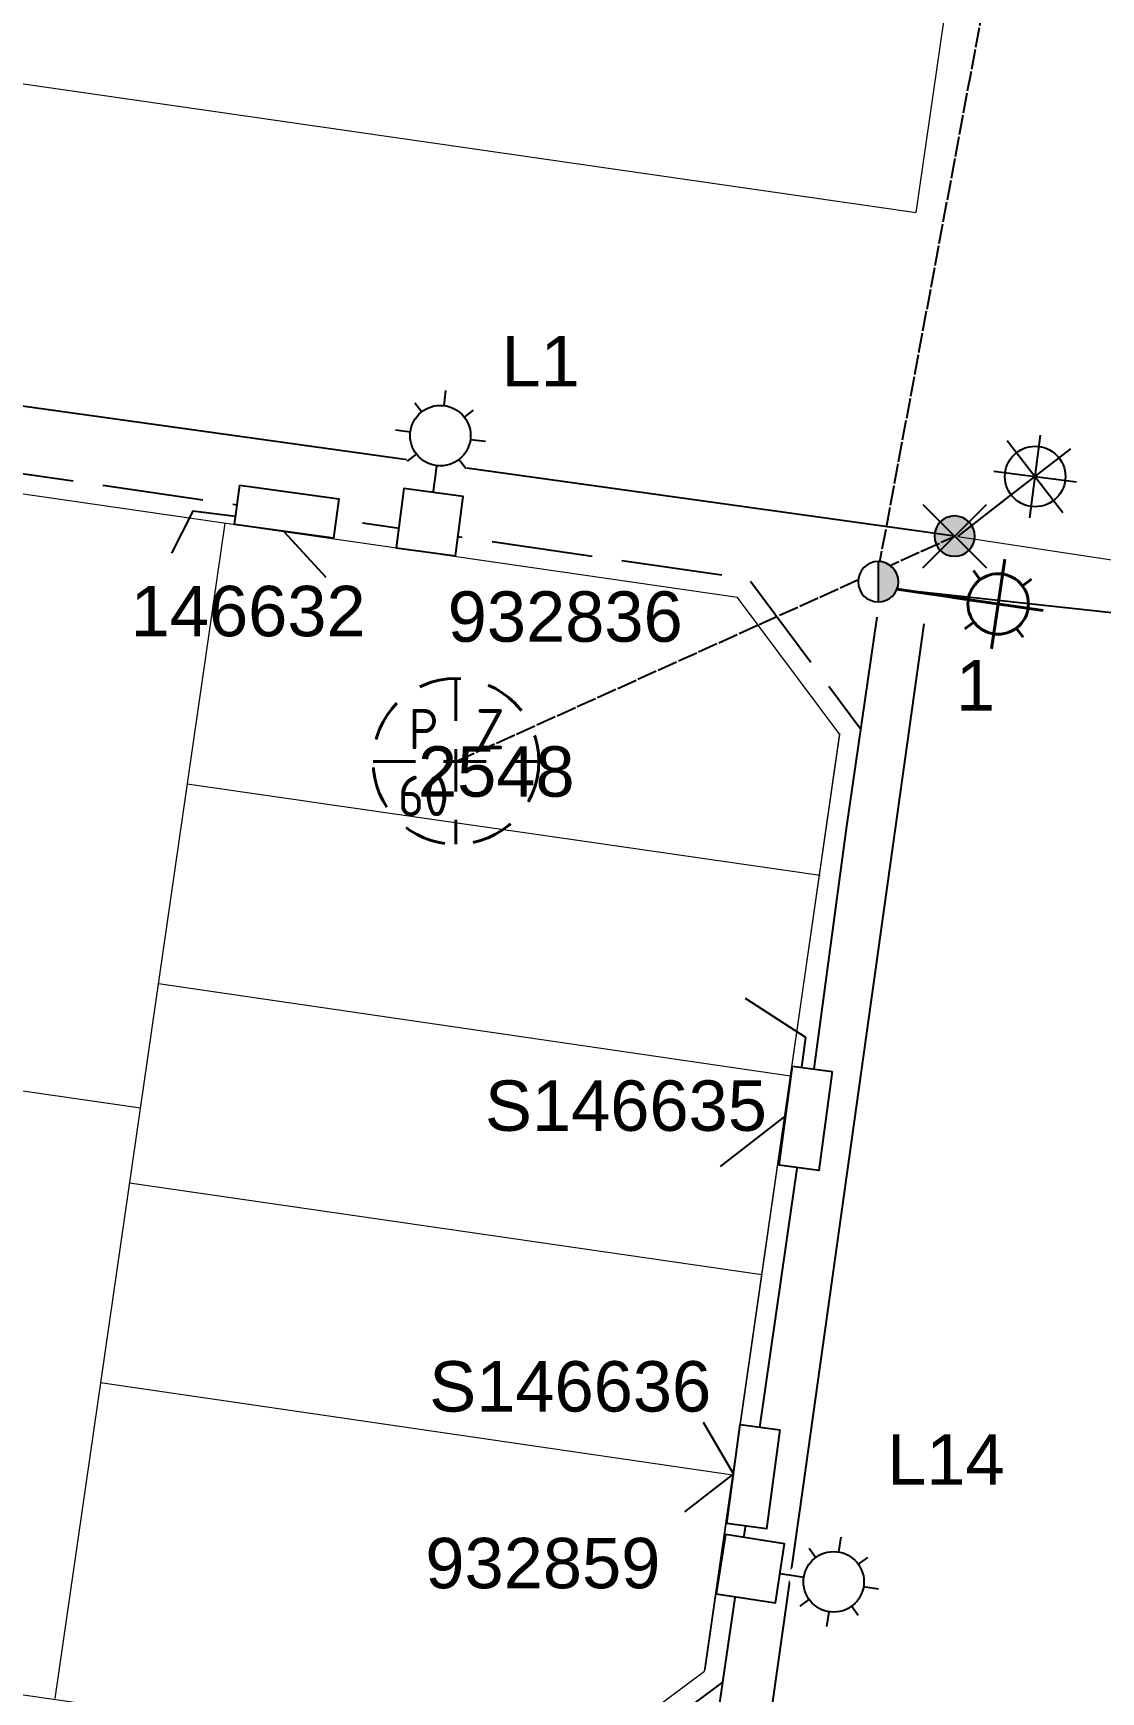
# Model space of a CAD drawing. Header units: metres. Extents: x 368 to 298975, y 411 to 6243625.
# Drawn here: x 297001.6 to 297054.5, y 6242170 to 6242252.2 of the extents above; entities that cross this region are included whole.
import ezdxf
from ezdxf.enums import TextEntityAlignment as Align

# ---------------------------------------------------------------- set-up
doc = ezdxf.new("R2010")
doc.units = ezdxf.units.M
for name, pattern in [('Cable Exist OH', [1, 1, 0]), ('Cable New OH', [6, 4, -2]), ('Dash', [5, 3, -2]), ('IE Trench LV', [6.5, 5, -1.5])]:
    doc.linetypes.add(name, pattern=pattern)
doc.layers.get('0').update_dxf_attribs({"color": 6})
doc.layers.add('Cadastre Developer_SP_NEW', color=2, linetype='Continuous', lineweight=5)
doc.layers.add('Cadastre Land Parcels_SP_EXT', color=250, linetype='Continuous', lineweight=5)
for name, color, linetype in [('Equip_LV_NEW', 2, 'Continuous'), ('Equip_SL_EXT', 7, 'Continuous'), ('Equip_SP_SL_EXT', 7, 'Continuous'), ('Equip_SP_SL_NEW', 2, 'Continuous'), ('Mains_LV_EXT', 7, 'Continuous'), ('Mains_SL_EXT', 7, 'Continuous'), ('OH_Details_SP_MISC', 7, 'Continuous'), ('Services_SP_NEW_UG', 2, 'Continuous'), ('SupportsOH_SP_TR_HV_LV_SL_NEW', 2, 'Continuous'), ('SupportsUG_SP_LV_EXT', 7, 'Continuous'), ('SupportsUG_SP_LV_SL_NEW', 2, 'Continuous'), ('Trench_SP_NEW', 2, 'Continuous')]:
    doc.layers.add(name, color=color, linetype=linetype)
doc.styles.add('iecARIAL', font='arial.ttf', dxfattribs={"height": 2})
doc.styles.add('IESYMBOL1', font='isocp.shx')
doc.styles.add('POLE_LABEL', font='arial.ttf')
doc.styles.add('SL_LABEL', font='arial.ttf')
doc.styles.add('SLCP_LABEL', font='arial.ttf', dxfattribs={"height": 3.5})
doc.styles.get("Standard").update_dxf_attribs({"font": 'arial.ttf'})
doc.linetypes.add('Cable New UG', pattern='A,7,-0.25,["x",Standard,S=2,R=0,X=0.2,Y=-0.8],-2.1', length=9.35)
doc.linetypes.add('Cable Rem', pattern='A,6.5,-0.001,["X",Standard,S=2.5,R=0,X=0,Y=-1.27],-0.001', length=6.502)
doc.linetypes.add('IE Trench HV', pattern='A,7,-0.2,["/",Standard,S=3,R=0,X=0.6,Y=-1.4],-2.5', length=9.7)

# ---------------------------------------------------------------- blocks, each defined once
blk = doc.blocks.new('SLCP_ZELL_EXT')
blk.add_wipeout([(-0.236, 7.5), (-0.706, 7.47), (-1.174, 7.411), (-1.637, 7.323), (-2.093, 7.206), (-2.542, 7.06), (-2.98, 6.887), (-3.407, 6.686), (-3.82, 6.459), (-4.218, 6.206), (-4.599, 5.929), (-4.962, 5.629), (-5.306, 5.306), (-5.629, 4.962), (-5.929, 4.599), (-6.206, 4.218), (-6.459, 3.82), (-6.686, 3.407), (-6.887, 2.98), (-7.06, 2.542), (-7.206, 2.093), (-7.323, 1.637), (-7.411, 1.174), (-7.47, 0.706), (-7.5, 0.236), (-7.5, -0.236), (-7.47, -0.706), (-7.411, -1.174), (-7.323, -1.637), (-7.206, -2.093), (-7.06, -2.542), (-6.887, -2.98), (-6.686, -3.407), (-6.459, -3.82), (-6.206, -4.218), (-5.929, -4.599), (-5.629, -4.962), (-5.306, -5.306), (-4.962, -5.629), (-4.599, -5.929), (-4.218, -6.206), (-3.82, -6.459), (-3.407, -6.686), (-2.98, -6.887), (-2.542, -7.06), (-2.093, -7.206), (-1.637, -7.323), (-1.174, -7.411), (-0.706, -7.47), (-0.236, -7.5), (0.236, -7.5), (0.706, -7.47), (1.174, -7.411), (1.637, -7.323), (2.093, -7.206), (2.542, -7.06), (2.98, -6.887), (3.407, -6.686), (3.82, -6.459), (4.218, -6.206), (4.599, -5.929), (4.962, -5.629), (5.306, -5.306), (5.629, -4.962), (5.929, -4.599), (6.206, -4.218), (6.459, -3.82), (6.686, -3.407), (6.887, -2.98), (7.06, -2.542), (7.206, -2.093), (7.323, -1.637), (7.411, -1.174), (7.47, -0.706), (7.5, -0.236), (7.5, 0.236), (7.47, 0.706), (7.411, 1.174), (7.323, 1.637), (7.206, 2.093), (7.06, 2.542), (6.887, 2.98), (6.686, 3.407), (6.459, 3.82), (6.206, 4.218), (5.929, 4.599), (5.629, 4.962), (5.306, 5.306), (4.962, 5.629), (4.599, 5.929), (4.218, 6.206), (3.82, 6.459), (3.407, 6.686), (2.98, 6.887), (2.542, 7.06), (2.093, 7.206), (1.637, 7.323), (1.174, 7.411), (0.706, 7.47), (0.236, 7.5)])
at = {"linetype": 'Dash', "lineweight": 40, "ltscale": 0.7}
for p, q in [((0, 4.109), (0, -4.109)), ((-4.109, 0), (4.109, 0))]:
    blk.add_line(p, q, dxfattribs=at)
blk.add_circle((0, 0), 4.109, dxfattribs=at)
at = {"lineweight": 40, "style": 'IESYMBOL1'}
for s, p in [('P', (-1.604, 0)), ('Z', (1.702, 0)), ('60', (-1.612, -3.312))]:
    blk.add_text(s, height=2, dxfattribs=at).set_placement(p, align=Align.BOTTOM_CENTER)
at = {"style": 'SLCP_LABEL'}
for tag, height, flags, p in [('ASSET_NUM', 2.5, 8, (2, 2)), ('STREET_CODE', 0.2, 9, (0, -0.2))]:
    blk.add_attdef(tag, text='', height=height, dxfattribs=dict(at, flags=flags)).set_placement(p, align=Align.MIDDLE_LEFT)
at = {"flags": 1}
blk.add_attdef('Z', (0, 0), '', height=0.2, dxfattribs=at)
at = {"flags": 9}
for tag, p in [('CONSTRUCTED_VOLTAGE', (0, -0.4)), ('CONTROL_TYPE', (0, -0.6)), ('NO_PHASES', (0, -0.8)), ('OPERATING_VOLTAGE', (0, -1)), ('ORIENTATION', (0, -1.2)), ('OWNED_BY', (0, -1.4)), ('USAGE', (0, -1.6)), ('STATE', (0, -2)), ('LOCATION', (0, -1.8)), ('NOTES', (0, -2.2))]:
    blk.add_attdef(tag, text='', height=0.2, dxfattribs=at).set_placement(p, align=Align.MIDDLE_LEFT)
blk = doc.blocks.new('*U56')
for tag, flags, p in [('SUBURB', 9, (1.5, 0.2)), ('STREETNAME', 9, (1.5, 0)), ('PARENT', 9, (1.5, 0.4)), ('Z', 1, (1.5, -0.6)), ('LOCATION', 9, (1.5, -0.2)), ('NOTES', 9, (1.5, -0.4))]:
    blk.add_attdef(tag, text='', height=0.2, dxfattribs=dict(flags=flags)).set_placement(p, align=Align.MIDDLE_LEFT)
blk.add_wipeout([(-2.475, 3), (2.475, 3), (2.475, 1.02), (-2.475, 1.02)])
at = {"lineweight": -3}
blk.add_lwpolyline([(-2.475, 3), (2.475, 3), (2.475, 1.02), (-2.475, 1.02)], close=True, dxfattribs=at)
for tag, height, flags, p in [('ASSET_NUM', 2.5, 8, (2, 4)), ('STREET_CODE', 0.2, 9, (1.5, 2)), ('OWNED_BY', 0.2, 9, (1.5, 1.8)), ('OPERATED_BY', 0.2, 9, (1.5, 1.6)), ('STATE', 0.2, 9, (1.5, 1.2)), ('SUPPORT_TYPE', 0.2, 9, (1.5, 1)), ('USAGE', 0.2, 9, (1.5, 0.8)), ('MAINTAINED_BY', 0.2, 9, (1.5, 1.4)), ('LEGEND', 0.2, 9, (1.5, 0.6))]:
    blk.add_attdef(tag, text='', height=height, dxfattribs=dict(flags=flags)).set_placement(p, align=Align.MIDDLE_LEFT)
blk = doc.blocks.new('POLE_REPLACE_NEW')
for tag, height, flags, p in [('ASSET_NUM', 2.5, 8, (2, 2)), ('STREET_CODE', 0.2, 9, (1.5, 0)), ('OWNED_BY', 0.2, 9, (1.5, -0.2)), ('SPECIAL_USE', 0.2, 9, (1.5, -0.6)), ('STATE', 0.2, 9, (1.5, -0.8)), ('PARENT', 0.2, 9, (1.5, -0.4)), ('cLV', 0.2, 9, (1.5, -1.2)), ('hDepth', 0.2, 9, (1.5, -1.4)), ('hDia', 0.2, 9, (1.5, -1.6)), ('USAGE', 0.2, 9, (1.5, -1)), ('cHV', 0.2, 9, (1.5, -1.8)), ('LBRACKET', 0.2, 9, (1.5, -2)), ('LExisting', 0.2, 9, (1.5, -2.2)), ('LANTNUMBER', 0.2, 9, (1.5, -2.4)), ('cLinedev', 0.2, 9, (1.5, -3.2)), ('pExisting', 0.2, 9, (1.5, -3.4)), ('LOther', 0.2, 9, (1.5, -2.6)), ('LRemove', 0.2, 9, (1.5, -2.8)), ('LEGEND', 0.2, 9, (1.5, -3)), ('pFooting', 0.2, 9, (1.5, -4)), ('pNew', 0.2, 9, (1.5, -4.2)), ('PFNUMBER', 0.2, 9, (1.5, -3.6)), ('NEWPFNUMBER', 0.2, 9, (1.5, -3.8)), ('pNumber', 0.2, 9, (1.5, -4.4)), ('pRelocate', 0.2, 9, (1.5, -4.6)), ('pRemove', 0.2, 9, (1.5, -4.8)), ('pReplace', 0.2, 9, (1.5, -5)), ('cspan', 0.2, 9, (1.5, -5.6)), ('SUBURB', 0.2, 9, (1.5, -5.8)), ('pStay', 0.2, 9, (1.5, -5.2)), ('pType', 0.2, 9, (1.5, -5.4)), ('STREETNAME', 0.2, 9, (1.5, -6)), ('OPERATED_BY', 0.2, 9, (1.5, -6.6)), ('LOCATION', 0.2, 9, (1.5, -6.2)), ('NOTES', 0.2, 9, (1.5, -6.4)), ('Z', 0.2, 1, (1.5, -7)), ('MAINTAINED_BY', 0.2, 9, (1.5, -6.8))]:
    blk.add_attdef(tag, text='', height=height, dxfattribs=dict(flags=flags)).set_placement(p, align=Align.MIDDLE_LEFT)
at = {"style": 'POLE_LABEL', "flags": 9}
blk.add_attdef('STRUCTURE_PLANT_NUMBER', text='', height=0.2, dxfattribs=at).set_placement((1.5, 0.242), align=Align.MIDDLE_LEFT)
blk.add_wipeout([(0, 1), (-0.125, 0.992), (-0.249, 0.969), (-0.368, 0.93), (-0.482, 0.876), (-0.588, 0.809), (-0.685, 0.729), (-0.771, 0.637), (-0.844, 0.536), (-0.905, 0.426), (-0.951, 0.309), (-0.982, 0.187), (-0.998, 0.063), (-0.998, -0.063), (-0.982, -0.187), (-0.951, -0.309), (-0.905, -0.426), (-0.844, -0.536), (-0.771, -0.637), (-0.685, -0.729), (-0.588, -0.809), (-0.482, -0.876), (-0.368, -0.93), (-0.249, -0.969), (-0.125, -0.992), (0, -1), (0.125, -0.992), (0.249, -0.969), (0.368, -0.93), (0.482, -0.876), (0.588, -0.809), (0.685, -0.729), (0.771, -0.637), (0.844, -0.536), (0.905, -0.426), (0.951, -0.309), (0.982, -0.187), (0.998, -0.063), (0.998, 0.063), (0.982, 0.187), (0.951, 0.309), (0.905, 0.426), (0.844, 0.536), (0.771, 0.637), (0.685, 0.729), (0.588, 0.809), (0.482, 0.876), (0.368, 0.93), (0.249, 0.969), (0.125, 0.992)])
h = blk.add_hatch(color=256)
edge = h.paths.add_edge_path()
edge.add_arc((0, 0), 1, 270, 450)
edge.add_line((0, 1), (0, -1))
blk.add_lwpolyline([(0, 1), (0, -1)])
at = {"lineweight": -3}
blk.add_arc((0, 0), 1, 90, 270, dxfattribs=at)
blk.add_arc((0, 0), 1, 270, 90)
blk = doc.blocks.new('POLE_DEL')
h = blk.add_hatch(color=256)
edge = h.paths.add_edge_path()
edge.add_arc((0, 0), 1, 180, 360)
edge.add_arc((0, 0), 1, 0, 180)
for p, q in [((-1.575, 1.575), (1.575, -1.575)), ((-1.575, -1.575), (1.575, 1.575))]:
    blk.add_line(p, q)
blk.add_lwpolyline([(-1, 0, 1), (1, 0, 1)], format="xyb", close=True)
for tag, height, flags, p in [('pNumber', 2.5, 8, (0, 2.067)), ('OWNED_BY', 0.2, 9, (0, -0.4)), ('SPECIAL_USE', 0.2, 9, (0, -0.6)), ('STATE', 0.2, 9, (0, -0.8)), ('cLV', 0.2, 9, (0, -1.2)), ('hDepth', 0.2, 9, (0, -1.4)), ('hDia', 0.2, 9, (0, -1.6)), ('USAGE', 0.2, 9, (0, -1)), ('cHV', 0.2, 9, (0, -1.8)), ('LBRACKET', 0.2, 9, (0, -2)), ('LExisting', 0.2, 9, (0, -2.2)), ('LANTNUMBER', 0.2, 9, (0, -2.4)), ('cLinedev', 0.2, 9, (0, -3.2)), ('pExisting', 0.2, 9, (0, -3.4)), ('LOther', 0.2, 9, (0, -2.6)), ('LRemove', 0.2, 9, (0, -2.8)), ('LEGEND', 0.2, 9, (0, -3)), ('pFooting', 0.2, 9, (0, -4)), ('pNew', 0.2, 9, (0, -4.2)), ('PFNUMBER', 0.2, 9, (0, -3.6)), ('NEWPFNUMBER', 0.2, 9, (0, -3.8)), ('pRelocate', 0.2, 9, (0, -4.6)), ('pRemove', 0.2, 9, (0, -4.8)), ('pReplace', 0.2, 9, (0, -5)), ('cspan', 0.2, 9, (0, -5.6)), ('SUBURB', 0.2, 9, (0, -5.8)), ('pStay', 0.2, 9, (0, -5.2)), ('pType', 0.2, 9, (0, -5.4)), ('STREETNAME', 0.2, 9, (0, -6)), ('LOCATION', 0.2, 9, (0, -6.2)), ('NOTES', 0.2, 9, (0, -6.4))]:
    blk.add_attdef(tag, text='', height=height, dxfattribs=dict(flags=flags)).set_placement(p, align=Align.MIDDLE_LEFT)
at = {"flags": 1}
blk.add_attdef('Z', (0, 0), '', height=0.2, dxfattribs=at)
at = {"style": 'POLE_LABEL', "flags": 9}
blk.add_attdef('STREET_CODE', text='', height=0.2, dxfattribs=at).set_placement((0, -0.2), align=Align.MIDDLE_LEFT)
blk = doc.blocks.new('*U61')
blk.add_line((0, 0), (0, 0))
for tag, flags, p in [('STREET_CODE', 9, (1.5, 0)), ('CONSTRUCTED_VOLTAGE', 9, (1.5, -0.2)), ('CONTROL_TYPE', 9, (1.5, -0.4)), ('LANTERN_PURPOSE', 9, (1.5, -0.6)), ('LANTERN_TYPE', 9, (1.5, -0.8)), ('OPERATING_VOLTAGE', 9, (1.5, -1.2)), ('ORIENTATION', 9, (1.5, -1.4)), ('OWNED_BY', 9, (1.5, -1.6)), ('NO_PHASES', 9, (1.5, -1)), ('OPERATED_BY', 9, (1.5, -1.8)), ('STATE', 9, (1.5, -2.2)), ('USAGE', 9, (1.5, -2.4)), ('MAINTAINED_BY', 9, (1.5, -2)), ('CEXIST', 9, (1.5, -2.6)), ('CNEW', 9, (1.5, -2.8)), ('CNUMBER', 9, (1.5, -3)), ('CREMOVE', 9, (1.5, -3.2)), ('CREPLACE', 9, (1.5, -3.4)), ('LKINGHEIGHT', 9, (1.5, -3.6)), ('LBRACKET', 9, (1.5, -3.8)), ('LBRACKETVOCAB', 9, (1.5, -4)), ('LCATEGORY', 9, (1.5, -4.2)), ('LCHARGE1', 9, (1.5, -4.4)), ('LCHARGE1PERCENT', 9, (1.5, -4.6)), ('LCHARGE2', 9, (1.5, -4.8)), ('LCHARGE2PERCENT', 9, (1.5, -5)), ('LCHARGE3', 9, (1.5, -5.2)), ('LCHARGE3PERCENT', 9, (1.5, -5.4)), ('LEXIST', 9, (1.5, -5.6)), ('LLAMP', 9, (1.5, -5.8)), ('LLAMPVOCAB', 9, (1.5, -6)), ('LMAST', 9, (1.5, -6.2)), ('LMASTVOCAB', 9, (1.5, -6.4)), ('LNEW', 9, (1.5, -6.6)), ('LANTNUMBER', 9, (1.5, -6.8)), ('LNUMBER', 9, (1.5, -7)), ('LOUTREACH', 9, (1.5, -7.2)), ('LOUTREACHVOCAB', 9, (1.5, -7.4)), ('LRATECODE', 9, (1.5, -7.6)), ('LREMOVE', 9, (1.5, -7.8)), ('LREPLACE', 9, (1.5, -8)), ('LTYPE', 9, (1.5, -8.2)), ('SUBURB', 9, (1.5, -8.8)), ('STREETNAME', 9, (1.5, -9)), ('LTYPEVOCAB', 9, (1.5, -8.4)), ('LEGEND', 9, (1.5, -8.6)), ('Z', 1, (1.5, -9.6)), ('LOCATION', 9, (1.5, -9.2)), ('NOTES', 9, (1.5, -9.4))]:
    blk.add_attdef(tag, text='', height=0.2, dxfattribs=dict(flags=flags)).set_placement(p, align=Align.MIDDLE_LEFT)
blk.add_wipeout([(5.613, 4.352), (5.881, 2.714), (5.213, 1.195), (3.576, 0.927), (1.975, 1.531), (1.789, 3.232), (2.456, 4.752), (4.094, 5.019)])
for p, q in [((3.576, 0.927), (4.094, 5.019)), ((2.056, 1.595), (5.613, 4.352)), ((2.456, 4.752), (5.213, 1.195)), ((1.789, 3.232), (5.881, 2.714)), ((0, 0), (2.652, 2.056))]:
    blk.add_line(p, q)
blk.add_circle((3.835, 2.973), 1.5)
at = {"flags": 8}
blk.add_attdef('ASSET_NUM', text='', height=2.5, dxfattribs=at).set_placement((2, 2), align=Align.MIDDLE_LEFT)
blk = doc.blocks.new('*U71')
at = {"lineweight": 40}
for p, q in [((3.789, 0.92), (4.125, 0.469)), ((5.346, 1.492), (4.695, -2.96)), ((0, 0), (3.54, -0.518)), ((6.675, 0.498), (6.224, 0.162)), ((2.794, -0.408), (7.247, -1.06)), ((3.366, -1.966), (3.818, -1.63)), ((6.253, -2.388), (5.917, -1.937))]:
    blk.add_line(p, q, dxfattribs=at)
blk.add_circle((5.021, -0.734), 1.5, dxfattribs=at)
at = {"style": 'iecARIAL', "flags": 8}
blk.add_attdef('ASSET_NUM', (1.5, 1.5), '', height=2.5, dxfattribs=at)
for tag, p, height, flags in [('CONSTRUCTED_VOLTAGE', (0.981, -0.653), 0.2, 9), ('CONTROL_TYPE', (0.981, -0.853), 0.2, 9), ('LNUMBER', (2.181, -3.253), 2.5, 8), ('OPERATING_VOLTAGE', (0.981, -1.653), 0.2, 9), ('LANTERN_PURPOSE', (0.981, -1.053), 0.2, 9), ('LANTERN_TYPE', (0.981, -1.253), 0.2, 9), ('NO_PHASES', (0.981, -1.453), 0.2, 9), ('ORIENTATION', (0.981, -1.853), 0.2, 9), ('OWNED_BY', (0.981, -2.053), 0.2, 9), ('STATE', (0.981, -2.253), 0.2, 9), ('CEXIST', (0.981, -2.653), 0.2, 9), ('USAGE', (0.981, -2.453), 0.2, 9), ('CNEW', (0.981, -2.853), 0.2, 9), ('CNUMBER', (0.981, -3.053), 0.2, 9), ('CREMOVE', (0.981, -3.253), 0.2, 9), ('CREPLACE', (0.981, -3.453), 0.2, 9), ('LKINGHEIGHT', (0.981, -3.653), 0.2, 9), ('LBRACKET', (0.981, -3.853), 0.2, 9), ('LBRACKETVOCAB', (0.981, -4.053), 0.2, 9), ('LCATEGORY', (0.981, -4.253), 0.2, 9), ('LCHARGE1', (0.981, -4.453), 0.2, 9), ('LCHARGE1PERCENT', (0.981, -4.653), 0.2, 9), ('LCHARGE2', (0.981, -4.853), 0.2, 9), ('LCHARGE2PERCENT', (0.981, -5.053), 0.2, 9), ('LCHARGE3', (0.981, -5.253), 0.2, 9), ('LCHARGE3PERCENT', (0.981, -5.453), 0.2, 9), ('LEXIST', (0.981, -5.653), 0.2, 9), ('LLAMP', (0.981, -5.853), 0.2, 9), ('LLAMPVOCAB', (0.981, -6.053), 0.2, 9), ('LMAST', (0.981, -6.253), 0.2, 9), ('LMASTVOCAB', (0.981, -6.453), 0.2, 9), ('LNEW', (0.981, -6.653), 0.2, 9), ('LANTNUMBER', (0.981, -6.853), 0.2, 9), ('LOUTREACH', (0.981, -7.253), 0.2, 9), ('LOUTREACHVOCAB', (0.981, -7.453), 0.2, 9), ('LRATECODE', (0.981, -7.653), 0.2, 9), ('LREMOVE', (0.981, -7.853), 0.2, 9), ('LREPLACE', (0.981, -8.053), 0.2, 9), ('LTYPE', (0.981, -8.253), 0.2, 9), ('LTYPEVOCAB', (0.981, -8.453), 0.2, 9), ('LEGEND', (0.981, -8.653), 0.2, 9), ('LOCATION', (0.981, -8.853), 0.2, 9), ('NOTES', (0.981, -9.053), 0.2, 9), ('STREETNAME', (0.981, -9.253), 0.2, 9), ('SUBURB', (0.981, -9.453), 0.2, 1)]:
    blk.add_attdef(tag, p, '', height=height, dxfattribs=dict(flags=flags))
blk = doc.blocks.new('COLUMN_NEW')
for tag, height, flags, p in [('ASSET_NUM', 2.5, 8, (2, 2)), ('STREETNAME', 0.2, 9, (1.5, -2)), ('LOCATION', 0.2, 9, (1.5, -2.2)), ('NOTES', 0.2, 9, (1.5, -2.4)), ('Z', 0.2, 1, (1.5, -2.8)), ('LABEL_ALIGNMENT', 0.2, 9, (1.5, -2.6))]:
    blk.add_attdef(tag, text='', height=height, dxfattribs=dict(flags=flags)).set_placement(p, align=Align.MIDDLE_LEFT)
blk.add_wipeout([(-1.485, -1.485), (1.485, -1.485), (1.485, 1.485), (-1.485, 1.485)])
at = {"lineweight": -3}
blk.add_lwpolyline([(-1.485, -1.485), (1.485, -1.485), (1.485, 1.485), (-1.485, 1.485)], close=True, dxfattribs=at)
at = {"style": 'POLE_LABEL', "flags": 9}
blk.add_attdef('STRUCTURE_PLANT_NUMBER', text='', height=0.2, dxfattribs=at).set_placement((1.5, 0.242), align=Align.MIDDLE_LEFT)
at = {"flags": 9}
for tag, p in [('STREET_CODE', (1.5, 0)), ('OWNED_BY', (1.5, -0.4)), ('OPERATED_BY', (1.5, -0.6)), ('COLUMN_TYPE', (1.5, -0.2)), ('MAINTAINED_BY', (1.5, -0.8)), ('STATE', (1.5, -1)), ('USAGE', (1.5, -1.2)), ('LEGEND', (1.5, -1.4)), ('PARENT', (1.5, -1.6)), ('SUBURB', (1.5, -1.8))]:
    blk.add_attdef(tag, text='', height=0.2, dxfattribs=at).set_placement(p, align=Align.MIDDLE_LEFT)
blk = doc.blocks.new('*U84')
blk.add_line((0, 0), (0, 0))
for tag, p, flags in [('Z', (0, 0), 1), ('OPERATED_BY', (0, -9.607), 9)]:
    blk.add_attdef(tag, p, '', height=0.2, dxfattribs=dict(flags=flags))
at = {"style": 'SL_LABEL', "flags": 9}
blk.add_attdef('STREET_CODE', text='', height=0.2, dxfattribs=at).set_placement((0, -0.2), align=Align.MIDDLE_LEFT)
for tag, height, flags, p in [('CONSTRUCTED_VOLTAGE', 0.2, 9, (0, -0.4)), ('CONTROL_TYPE', 0.2, 9, (0, -0.6)), ('LANTERN_PURPOSE', 0.2, 9, (0, -0.8)), ('OPERATING_VOLTAGE', 0.2, 9, (0, -1.4)), ('ORIENTATION', 0.2, 9, (0, -1.6)), ('LANTERN_TYPE', 0.2, 9, (0, -1)), ('NO_PHASES', 0.2, 9, (0, -1.2)), ('LNUMBER', 2.5, 8, (1.2, -2.8)), ('OWNED_BY', 0.2, 9, (0, -1.8)), ('STATE', 0.2, 9, (0, -2)), ('CEXIST', 0.2, 9, (0, -2.4)), ('USAGE', 0.2, 9, (0, -2.2)), ('CNEW', 0.2, 9, (0, -2.6)), ('CNUMBER', 0.2, 9, (0, -2.8)), ('CREMOVE', 0.2, 9, (0, -3)), ('CREPLACE', 0.2, 9, (0, -3.2)), ('LKINGHEIGHT', 0.2, 9, (0, -3.4)), ('LBRACKET', 0.2, 9, (0, -3.6)), ('LBRACKETVOCAB', 0.2, 9, (0, -3.8)), ('LCATEGORY', 0.2, 9, (0, -4)), ('LCHARGE1', 0.2, 9, (0, -4.2)), ('LCHARGE1PERCENT', 0.2, 9, (0, -4.4)), ('LCHARGE2', 0.2, 9, (0, -4.6)), ('LCHARGE2PERCENT', 0.2, 9, (0, -4.8)), ('LCHARGE3', 0.2, 9, (0, -5)), ('LCHARGE3PERCENT', 0.2, 9, (0, -5.2)), ('LEXIST', 0.2, 9, (0, -5.4)), ('LLAMP', 0.2, 9, (0, -5.6)), ('LLAMPVOCAB', 0.2, 9, (0, -5.8)), ('LMAST', 0.2, 9, (0, -6)), ('LMASTVOCAB', 0.2, 9, (0, -6.2)), ('LNEW', 0.2, 9, (0, -6.4)), ('LANTNUMBER', 0.2, 9, (0, -6.6)), ('LOUTREACH', 0.2, 9, (0, -7)), ('LOUTREACHVOCAB', 0.2, 9, (0, -7.2)), ('LRATECODE', 0.2, 9, (0, -7.4)), ('LREMOVE', 0.2, 9, (0, -7.6)), ('LREPLACE', 0.2, 9, (0, -7.8)), ('LTYPE', 0.2, 9, (0, -8)), ('LTYPEVOCAB', 0.2, 9, (0, -8.2)), ('SUBURB', 0.2, 9, (0, -8.6)), ('STREETNAME', 0.2, 9, (0, -8.8)), ('LEGEND', 0.2, 9, (0, -8.4)), ('LOCATION', 0.2, 9, (0, -9)), ('NOTES', 0.2, 9, (0, -9.2)), ('MAINTAINED_BY', 0.2, 9, (0, -9.863))]:
    blk.add_attdef(tag, text='', height=height, dxfattribs=dict(flags=flags)).set_placement(p, align=Align.MIDDLE_LEFT)
blk.add_wipeout([(0.811, 6.522), (2.161, 5.556), (2.766, 4.011), (1.801, 2.662), (0.243, 1.954), (-1.094, 3.022), (-1.699, 4.567), (-0.734, 5.916)])
for p, q in [((-0.734, 5.916), (-0.388, 5.473)), ((0.719, 5.778), (0.811, 6.522)), ((2.161, 5.556), (1.717, 5.211)), ((-1.699, 4.567), (-0.955, 4.474)), ((-1.094, 3.022), (-0.65, 3.367)), ((2.022, 4.104), (2.766, 4.011)), ((0, 0), (0.349, 2.804)), ((1.801, 2.662), (1.455, 3.106))]:
    blk.add_line(p, q)
blk.add_circle((0.533, 4.289), 1.5)
at = {"style": 'SL_LABEL', "flags": 8}
blk.add_attdef('ASSET_NUM', text='', height=2.5, dxfattribs=at).set_placement((2, 2), align=Align.MIDDLE_LEFT)
blk = doc.blocks.new('*U85')
at = {"flags": 9}
for tag, p in [('CREPLACE', (0, -3.2)), ('LKINGHEIGHT', (0, -3.4)), ('LBRACKET', (0, -3.6)), ('LBRACKETVOCAB', (0, -3.8)), ('LCATEGORY', (0, -4)), ('LCHARGE1', (0, -4.2)), ('LCHARGE1PERCENT', (0, -4.4)), ('LCHARGE2', (0, -4.6)), ('LCHARGE2PERCENT', (0, -4.8)), ('LCHARGE3', (0, -5)), ('LCHARGE3PERCENT', (0, -5.2)), ('LEXIST', (0, -5.4)), ('LLAMP', (0, -5.6)), ('LLAMPVOCAB', (0, -5.8)), ('LMAST', (0, -6)), ('LMASTVOCAB', (0, -6.2)), ('LNEW', (0, -6.4)), ('LANTNUMBER', (0, -6.6)), ('LOUTREACH', (0, -7)), ('LOUTREACHVOCAB', (0, -7.2)), ('LRATECODE', (0, -7.4)), ('LREMOVE', (0, -7.6)), ('LREPLACE', (0, -7.8)), ('LTYPE', (0, -8)), ('LTYPEVOCAB', (0, -8.2)), ('SUBURB', (0, -8.6)), ('STREETNAME', (0, -8.8)), ('LEGEND', (0, -8.4)), ('LOCATION', (0, -9)), ('NOTES', (0, -9.2)), ('MAINTAINED_BY', (0, -9.863))]:
    blk.add_attdef(tag, text='', height=0.2, dxfattribs=at).set_placement(p, align=Align.MIDDLE_LEFT)
blk.add_attdef('OPERATED_BY', (0, -9.607), '', height=0.2, dxfattribs=at)
blk.add_wipeout([(4.883, -0.772), (3.874, -2.089), (2.31, -2.643), (0.993, -1.633), (0.337, -0.053), (1.448, 1.248), (3.013, 1.802), (4.329, 0.792)])
for p, q in [((3.013, 1.802), (2.895, 1.061)), ((1.448, 1.248), (1.779, 0.793)), ((0, 0), (1.183, -0.187)), ((0, 0), (0, 0)), ((4.329, 0.792), (3.874, 0.461)), ((4.143, -0.655), (4.883, -0.772)), ((0.993, -1.633), (1.448, -1.303)), ((3.874, -2.089), (3.543, -1.634)), ((2.427, -1.902), (2.31, -2.643))]:
    blk.add_line(p, q)
blk.add_circle((2.661, -0.421), 1.5)
at = {"style": 'SL_LABEL'}
for tag, height, flags, p in [('ASSET_NUM', 2.5, 8, (2, 2)), ('STREET_CODE', 0.2, 9, (0, -0.2))]:
    blk.add_attdef(tag, text='', height=height, dxfattribs=dict(at, flags=flags)).set_placement(p, align=Align.MIDDLE_LEFT)
at = {"flags": 1}
blk.add_attdef('Z', (0, 0), '', height=0.2, dxfattribs=at)
for tag, height, flags, p in [('CONSTRUCTED_VOLTAGE', 0.2, 9, (0, -0.4)), ('CONTROL_TYPE', 0.2, 9, (0, -0.6)), ('LANTERN_PURPOSE', 0.2, 9, (0, -0.8)), ('OPERATING_VOLTAGE', 0.2, 9, (0, -1.4)), ('ORIENTATION', 0.2, 9, (0, -1.6)), ('LANTERN_TYPE', 0.2, 9, (0, -1)), ('NO_PHASES', 0.2, 9, (0, -1.2)), ('LNUMBER', 2.5, 8, (1.2, -2.8)), ('OWNED_BY', 0.2, 9, (0, -1.8)), ('STATE', 0.2, 9, (0, -2)), ('CEXIST', 0.2, 9, (0, -2.4)), ('USAGE', 0.2, 9, (0, -2.2)), ('CNEW', 0.2, 9, (0, -2.6)), ('CNUMBER', 0.2, 9, (0, -2.8)), ('CREMOVE', 0.2, 9, (0, -3))]:
    blk.add_attdef(tag, text='', height=height, dxfattribs=dict(flags=flags)).set_placement(p, align=Align.MIDDLE_LEFT)

msp = doc.modelspace()

# ---------------------------------------------------------------- linework, layer by layer
at = {"layer": 'Cadastre Developer_SP_NEW', "color": 2}
for p, q in [((296944.375, 6242207.971, -69.478), (297006.898, 6242198.925, -69.478)), ((297006.36, 6242195.207, -69.478), (297037.707, 6242190.672, -69.478))]:
    msp.add_line(p, q, dxfattribs=at)
at = {"layer": 'Cadastre Land Parcels_SP_EXT', "linetype": 'Continuous'}
msp.add_lwpolyline([(297066.986, 6242392.59), (296987.384, 6242404.064), (296965.764, 6242254.814), (297045.366, 6242243.316), (297066.986, 6242392.59)], close=True, dxfattribs=at)
msp.add_lwpolyline([(297034.904, 6242171.042), (297041.581, 6242217.506), (297041.581, 6242217.506)], dxfattribs=at)
at = {"layer": 'Mains_LV_EXT', "linetype": 'Cable Exist OH'}
msp.add_lwpolyline([(297043.485, 6242225.561), (297058.475, 6242306.019)], dxfattribs=at)
at = {"layer": 'OH_Details_SP_MISC', "color": 2, "linetype": 'Cable Rem', "flags": 128}
msp.add_lwpolyline([(297047.27, 6242227.275), (296963.449, 6242238.958), (296882.75, 6242250.617)], dxfattribs=at)
at = {"layer": 'Services_SP_NEW_UG', "color": 2, "elevation": -69.478, "flags": 128}
for points in [[(297038.905, 6242198.548), (297035.649, 6242196.028)], [(297036.313, 6242180.778), (297034.82, 6242183.334)], [(297036.313, 6242180.778), (297033.883, 6242178.898)]]:
    msp.add_lwpolyline(points, dxfattribs=at)
at = {"layer": 'Trench_SP_NEW', "linetype": 'IE Trench HV', "elevation": -69.478, "flags": 128}
for points in [[(297040.305, 6242200.856), (297041.913, 6242212.782)], [(297035.785, 6242170.452), (297037.259, 6242180.638)], [(296992.124, 6242170.118), (297028.328, 6242164.88), (297035.785, 6242170.452)], [(297030.939, 6242136.875), (297035.785, 6242170.452)]]:
    msp.add_lwpolyline(points, dxfattribs=at)

# ---------------------------------------------------------------- block references
at = {"layer": 'Equip_SL_EXT'}
ref = msp.add_blockref('SLCP_ZELL_EXT', (297022.546, 6242216.106), dxfattribs=at)
ref.add_attrib('ASSET_NUM', '2548', dxfattribs={"layer": '0', "height": 2.5, "style": 'SLCP_LABEL'}).set_placement((297024.546, 6242216.856), align=Align.TOP_CENTER)

# ---------------------------------------------------------------- next in the draw order: linework, layer by layer
at = {"layer": 'Cadastre Developer_SP_NEW', "color": 2}
msp.add_line((297009.223, 6242214.991, -69.478), (297040.611, 6242210.46, -69.478), dxfattribs=at)
at = {"layer": 'Mains_SL_EXT', "linetype": 'Cable Exist OH'}
msp.add_lwpolyline([(297022.546, 6242216.106), (297047.277, 6242227.274)], dxfattribs=at)

# ---------------------------------------------------------------- next in the draw order: block references
at = {"layer": 'SupportsOH_SP_TR_HV_LV_SL_NEW', "linetype": 'IE Trench HV'}
ref = msp.add_blockref('POLE_REPLACE_NEW', (297043.485, 6242225.015), dxfattribs=at)
ref.add_attrib('pNumber', '1', dxfattribs={"height": 2.5}).set_placement((297047.331, 6242219.878, 3.467), align=Align.MIDDLE_LEFT)

# ---------------------------------------------------------------- next in the draw order: linework, layer by layer
at = {"layer": 'OH_Details_SP_MISC', "color": 7, "linetype": 'Continuous', "elevation": -3.467, "flags": 128}
msp.add_lwpolyline([(297044.414, 6242224.647), (297116.12, 6242216.858)], dxfattribs=at)
at = {"layer": 'OH_Details_SP_MISC', "color": 2, "linetype": 'Cable Rem', "flags": 128}
msp.add_lwpolyline([(297028.529, 6242102.336), (297033.545, 6242136.211), (297039.776, 6242180.227), (297045.763, 6242222.922)], dxfattribs=at)
at = {"layer": 'Trench_SP_NEW', "linetype": 'IE Trench LV', "elevation": -69.478, "flags": 128}
msp.add_lwpolyline([(296953.58, 6242237.239), (297037.049, 6242225.169), (297042.622, 6242217.712)], dxfattribs=at)
at = {"layer": 'Trench_SP_NEW', "linetype": 'IE Trench HV', "elevation": -69.478, "flags": 128}
msp.add_lwpolyline([(297041.913, 6242212.782), (297043.433, 6242223.263)], dxfattribs=at)

# ---------------------------------------------------------------- next in the draw order: block references
at = {"layer": 'Equip_SP_SL_EXT', "linetype": 'Cable Rem', "lineweight": 0}
msp.add_blockref('*U71', (297044.412, 6242224.647), dxfattribs=at)
at = {"layer": 'SupportsUG_SP_LV_EXT'}
msp.add_blockref('POLE_DEL', (297047.27, 6242227.275), dxfattribs=at)

# ---------------------------------------------------------------- next in the draw order: block references
at = {"layer": 'Equip_LV_NEW'}
ref = msp.add_blockref('*U56', (297013.876, 6242226.5, -69.478), dxfattribs=dict(at, rotation=352.1312670929463))
ref.add_attrib('ASSET_NUM', '146632', dxfattribs={"layer": '0', "height": 2.5}).set_placement((297006.416, 6242223.562, -69.478), align=Align.MIDDLE_LEFT)
ref = msp.add_blockref('*U56', (297035.302, 6242180.911, -69.478), dxfattribs=dict(at, rotation=262.3224252431945))
ref.add_attrib('ASSET_NUM', 'S146636', dxfattribs={"layer": '0', "height": 2.5}).set_placement((297021.22, 6242185.119, -69.478), align=Align.MIDDLE_LEFT)
at = {"layer": 'Equip_SP_SL_EXT', "linetype": 'Cable New UG'}
msp.add_blockref('*U61', (297047.428, 6242227.26, -1.557), dxfattribs=at)
at = {"layer": 'Equip_SP_SL_NEW', "linetype": 'Cable New OH', "lineweight": 0}
ref = msp.add_blockref('*U84', (297021.242, 6242227.972), dxfattribs=at)
ref.add_attrib('ASSET_NUM', 'L1', dxfattribs={"layer": '0', "height": 2.5, "style": 'SL_LABEL'}).set_placement((297024.801, 6242235.948), align=Align.MIDDLE_LEFT)

# ---------------------------------------------------------------- next in the draw order: linework, layer by layer
at = {"layer": 'Cadastre Developer_SP_NEW', "color": 2}
msp.add_line((297004.929, 6242185.315, -69.478), (297036.27, 6242180.739, -69.478), dxfattribs=at)
at = {"layer": 'Cadastre Developer_SP_NEW', "color": 2, "elevation": -69.478, "flags": 128}
msp.add_lwpolyline([(297011.092, 6242227.914), (297002.661, 6242169.637)], dxfattribs=at)
at = {"layer": 'OH_Details_SP_MISC', "color": 2, "linetype": 'Cable Rem', "lineweight": 0, "flags": 128}
msp.add_lwpolyline([(297047.428, 6242227.26), (297073.259, 6242223.343)], dxfattribs=at)
at = {"layer": 'Services_SP_NEW_UG', "color": 2, "elevation": -69.478, "flags": 128}
for points in [[(297011.62, 6242228.252), (297009.506, 6242228.521), (297008.442, 6242226.432)], [(297014.016, 6242227.51), (297016.09, 6242225.243)]]:
    msp.add_lwpolyline(points, dxfattribs=at)
at = {"layer": 'Trench_SP_NEW', "linetype": 'IE Trench HV', "elevation": -69.478, "flags": 128}
msp.add_lwpolyline([(297037.613, 6242183.087), (297039.767, 6242197.981)], dxfattribs=at)

# ---------------------------------------------------------------- next in the draw order: block references
at = {"layer": 'SupportsUG_SP_LV_SL_NEW'}
ref = msp.add_blockref('COLUMN_NEW', (297021.242, 6242227.972), dxfattribs=dict(at, rotation=352.4672213441961))
ref.add_attrib('ASSET_NUM', '932836', dxfattribs={"layer": '0', "height": 2.5}).set_placement((297022.137, 6242223.289), align=Align.MIDDLE_LEFT)

# ---------------------------------------------------------------- next in the draw order: block references
at = {"layer": 'Equip_LV_NEW'}
ref = msp.add_blockref('*U56', (297037.894, 6242198.684, -69.478), dxfattribs=dict(at, rotation=262.3224252431945))
ref.add_attrib('ASSET_NUM', 'S146635', dxfattribs={"layer": '0', "height": 2.5}).set_placement((297023.984, 6242199.039, -69.478), align=Align.MIDDLE_LEFT)
at = {"layer": 'Equip_SP_SL_NEW', "linetype": 'Cable New OH', "lineweight": 0}
ref = msp.add_blockref('*U85', (297038.615, 6242175.847, -54.47), dxfattribs=at)
ref.add_attrib('ASSET_NUM', 'L14', dxfattribs={"layer": '0', "height": 2.5, "style": 'SL_LABEL'}).set_placement((297043.926, 6242181.496, -54.47), align=Align.MIDDLE_LEFT)

# ---------------------------------------------------------------- next in the draw order: linework, layer by layer
at = {"layer": 'Cadastre Developer_SP_NEW', "color": 2}
msp.add_line((297007.791, 6242205.099, -69.478), (297039.131, 6242200.517, -69.478), dxfattribs=at)
at = {"layer": 'Services_SP_NEW_UG', "color": 2, "elevation": -69.478, "flags": 128}
msp.add_lwpolyline([(297039.689, 6242200.939), (297039.902, 6242202.41), (297036.909, 6242204.354)], dxfattribs=at)

# ---------------------------------------------------------------- next in the draw order: block references
at = {"layer": 'SupportsUG_SP_LV_SL_NEW'}
ref = msp.add_blockref('COLUMN_NEW', (297037.148, 6242176.078, -54.47), dxfattribs=dict(at, rotation=261.1897338164972))
ref.add_attrib('ASSET_NUM', '932859', dxfattribs={"layer": '0', "height": 2.5}).set_placement((297021.029, 6242176.357, -54.47), align=Align.MIDDLE_LEFT)

# ---------------------------------------------------------------- next in the draw order: linework, layer by layer
at = {"layer": 'Cadastre Developer_SP_NEW', "color": 2, "elevation": -69.478, "flags": 128}
for points in [[(296936.658, 6242238.683), (296929.865, 6242233.607), (296923.146, 6242187.167), (296928.222, 6242180.373), (297028.069, 6242165.928), (297034.862, 6242171.004)], [(297034.862, 6242171.004), (297041.58, 6242217.444), (297036.503, 6242224.238), (296936.658, 6242238.683)]]:
    msp.add_lwpolyline(points, dxfattribs=at)

doc.saveas('drawing.dxf')
